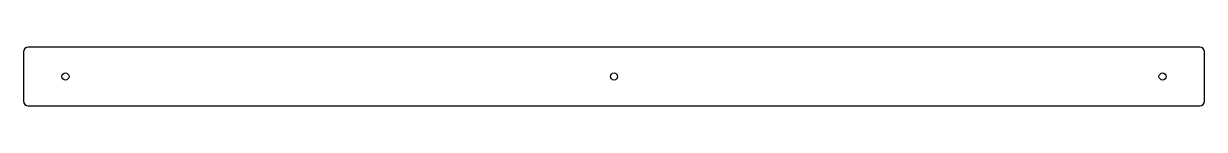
# Model space of a CAD drawing. Extents: x -12.5 to 12.5, y -0.6 to 0.6.
import ezdxf

# ---------------------------------------------------------------- set-up
doc = ezdxf.new("R2010")
doc.units = 0
doc.layers.get('0').update_dxf_attribs({"linetype": 'CONTINUOUS'})

msp = doc.modelspace()

# ---------------------------------------------------------------- linework, layer by layer
at = {"color": 7, "linetype": 'CONTINUOUS'}
for p, q in [((-12.531, 0.525), (-12.531, -0.525)), ((12.431, 0.625), (-12.431, 0.625)), ((12.531, -0.525), (12.531, 0.525)), ((-12.431, -0.625), (12.431, -0.625))]:
    msp.add_line(p, q, dxfattribs=at)
for centre in [(-11.642, 0), (0, 0), (11.642, 0)]:
    msp.add_circle(centre, 0.075, dxfattribs=at)
for centre, start, end in [((-12.431, 0.525), 90, 180), ((12.431, 0.525), 360, 90), ((-12.431, -0.525), 180, 270), ((12.431, -0.525), 270, 0)]:
    msp.add_arc(centre, 0.1, start, end, dxfattribs=at)

doc.saveas('drawing.dxf')
